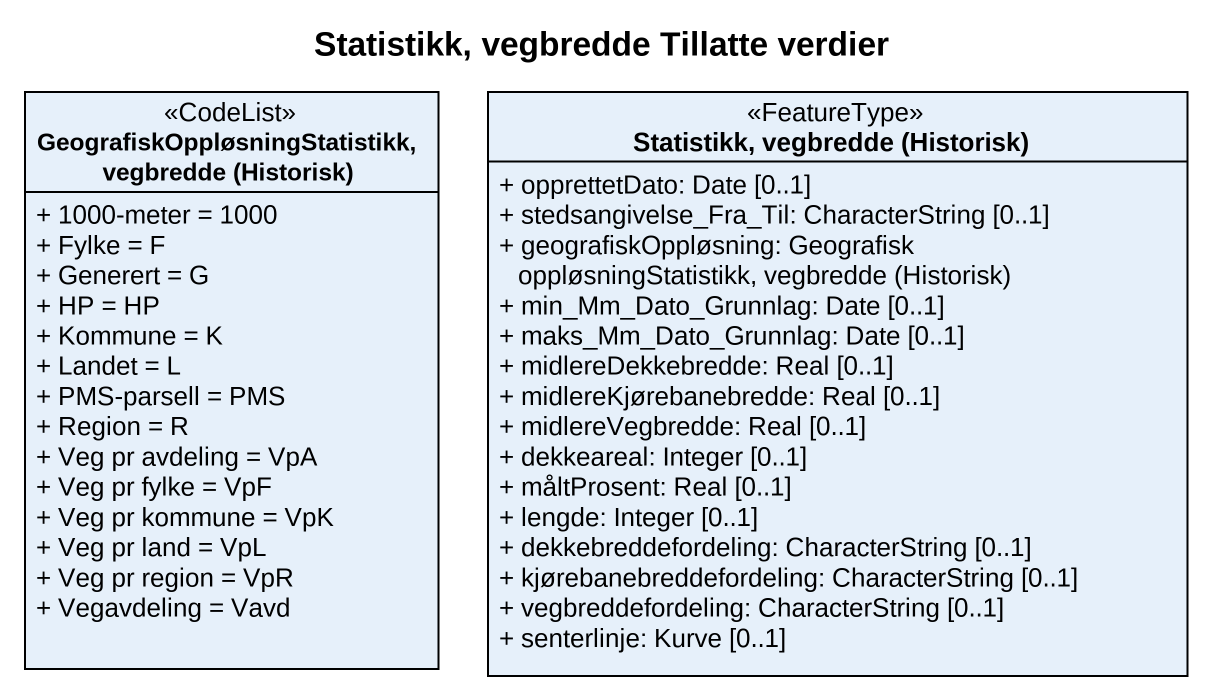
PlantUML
@startuml
title Statistikk, vegbredde Tillatte verdier
hide circle
hide empty members
skinparam classAttributeIconSize 0
class "GeografiskOppløsningStatistikk, vegbredde (Historisk)" as GeografiskOppløsningStatisti <<CodeList>> {
  + 1000-meter = 1000
  + Fylke = F
  + Generert = G
  + HP = HP
  + Kommune = K
  + Landet = L
  + PMS-parsell = PMS
  + Region = R
  + Veg pr avdeling = VpA
  + Veg pr fylke = VpF
  + Veg pr kommune = VpK
  + Veg pr land = VpL
  + Veg pr region = VpR
  + Vegavdeling = Vavd
}
class "Statistikk, vegbredde (Historisk)" as Statistikk_vegbredde <<FeatureType>> {
  + opprettetDato: Date [0..1]
  + stedsangivelse_Fra_Til: CharacterString [0..1]
  {field} + geografiskOppløsning: Geografisk oppløsningStatistikk, vegbredde (Historisk)
  + min_Mm_Dato_Grunnlag: Date [0..1]
  + maks_Mm_Dato_Grunnlag: Date [0..1]
  + midlereDekkebredde: Real [0..1]
  + midlereKjørebanebredde: Real [0..1]
  + midlereVegbredde: Real [0..1]
  + dekkeareal: Integer [0..1]
  + måltProsent: Real [0..1]
  + lengde: Integer [0..1]
  + dekkebreddefordeling: CharacterString [0..1]
  + kjørebanebreddefordeling: CharacterString [0..1]
  + vegbreddefordeling: CharacterString [0..1]
  + senterlinje: Kurve [0..1]
}
@enduml
